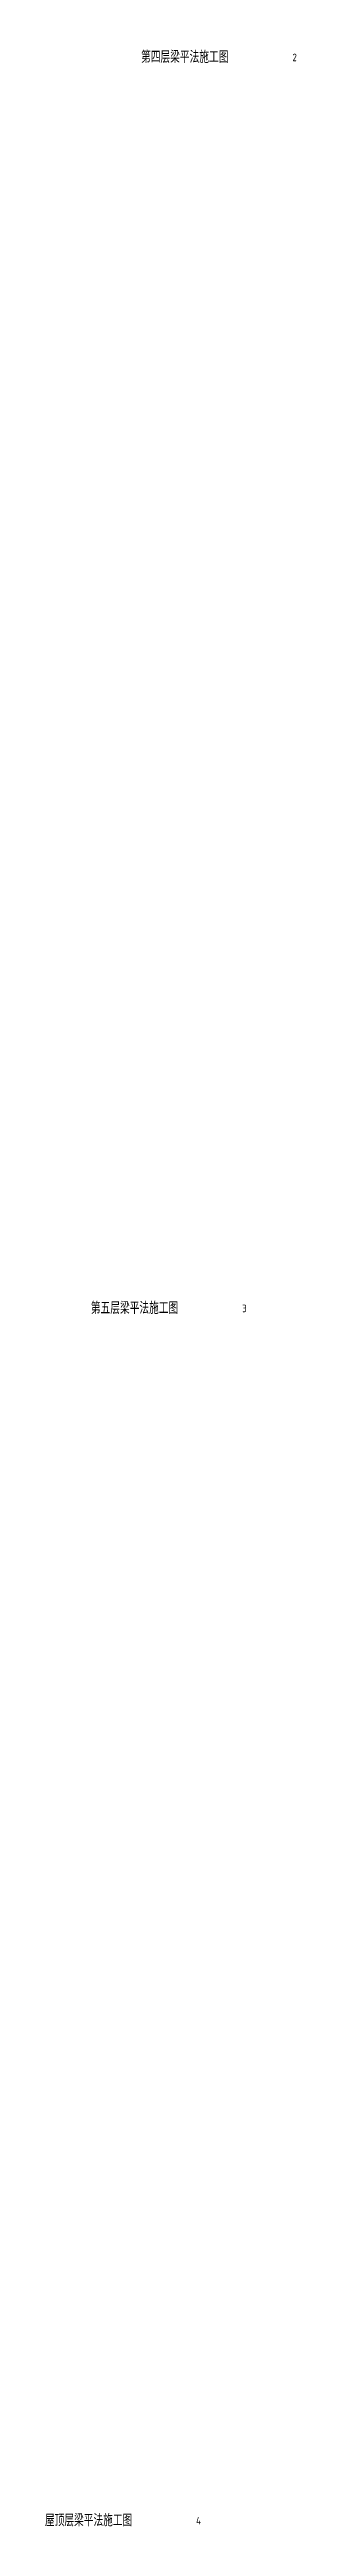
# Model space of a CAD drawing. Extents: x 659 to 822, y -1609 to 27.
import ezdxf

# ---------------------------------------------------------------- set-up
doc = ezdxf.new("R2010")
doc.units = 0
doc.header["$LTSCALE"] = 5
doc.header["$MEASUREMENT"] = 0
doc.styles.get("Standard").update_dxf_attribs({"font": 'gbenor.shx', "bigfont": 'gbcbig.shx'})

msp = doc.modelspace()

# ---------------------------------------------------------------- texts
at = {"attachment_point": 5}
for s, insert, char_height, width in [('第四层梁平法施工图', (748.5, 22.3), 8, 95), ('2', (821, 22), 5, 20), ('第五层梁平法施工图', (715.4, -804), 8, 95), ('3', (787.9, -804.3), 5, 20), ('屋顶层梁平法施工图', (685.1, -1604.7), 8, 95), ('4', (757.6, -1605), 5, 20)]:
    msp.add_mtext(s, dxfattribs=dict(at, insert=insert, char_height=char_height, width=width))

doc.saveas('drawing.dxf')
